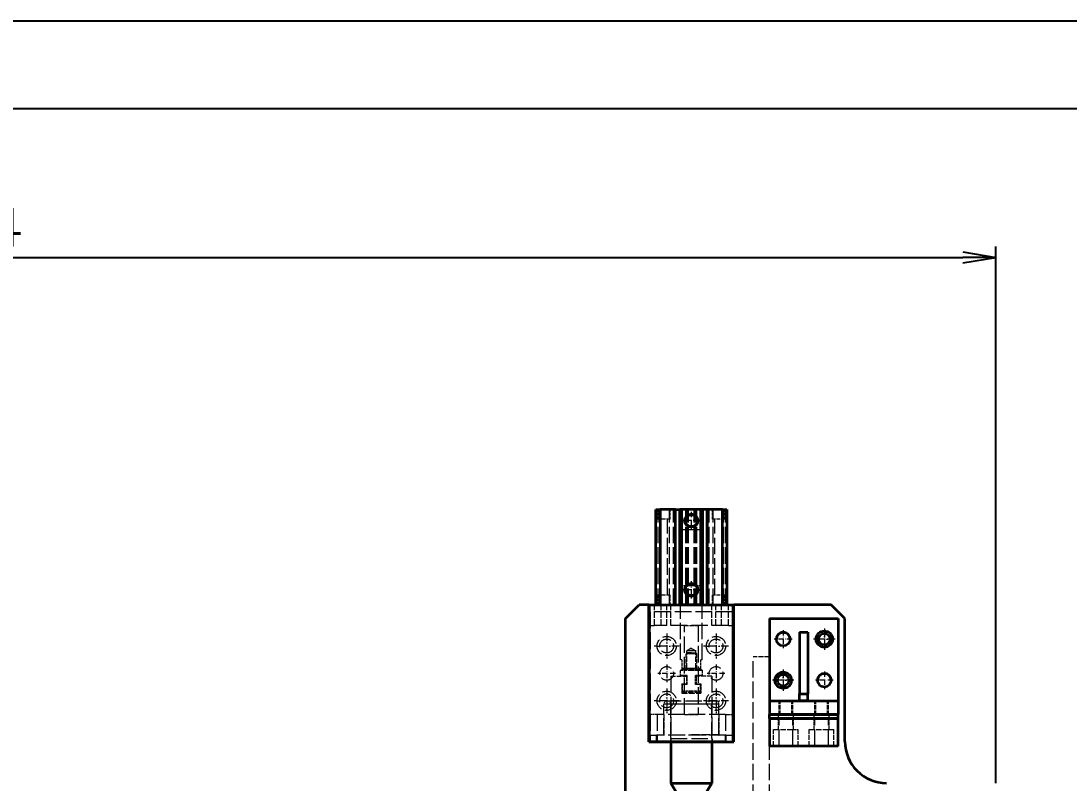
# Model space of a CAD drawing. Extents: x 0 to 18500, y -51 to 3802.
# Drawn here: x 1964 to 2728, y 3245 to 3802 of the extents above; entities that cross this region are included whole.
import ezdxf

# ---------------------------------------------------------------- set-up
doc = ezdxf.new("R2010")
doc.units = 0
doc.header["$MEASUREMENT"] = 0
for name, pattern in [('CENTER-HOKUTO', [23, 20, -1, 1, -1]), ('DASHDOT', [18.5, 12, -3, 0.5, -3]), ('DASHED', [15, 12, -3]), ('HIDDEN-HOKUTO', [3.8, 2.5, -1.3])]:
    doc.linetypes.add(name, pattern=pattern)
doc.layers.get('0').update_dxf_attribs({"linetype": 'CONTINUOUS'})
doc.layers.get('DEFPOINTS').update_dxf_attribs({"linetype": 'CONTINUOUS'})
for name, color, linetype in [('AM_7', 2, 'CENTER-HOKUTO'), ('AM_HID', 1, 'HIDDEN-HOKUTO'), ('AM_VIS', 7, 'CONTINUOUS'), ('WORD_DIM', 253, 'CONTINUOUS')]:
    doc.layers.add(name, color=color, linetype=linetype)
doc.styles.get("Standard").update_dxf_attribs({"font": 'romans.shx', "bigfont": 'bigfont.shx'})
doc.dimstyles.new('1-8', dxfattribs={"dimscale": 8, "dimtxt": 3.5, "dimasz": 3, "dimexe": 1, "dimexo": 0, "dimgap": 1, "dimtad": 3, "dimdsep": 46, "dimtxsty": 'Standard', "dimblk1": 'OPEN', "dimblk2": 'OPEN', "dimsah": 1, "dimcen": 0, "dimclrd": 256, "dimclre": 256, "dimclrt": 3, "dimadec": 0, "dimazin": 0, "dimtfac": 1, "dimtmove": 0, "dimatfit": 3, "dimldrblk": 'OPEN', "dimfxl": 0, "dimtolj": 1, "dimtzin": 0, "dimarcsym": 0})

# ---------------------------------------------------------------- blocks, each defined once
blk = doc.blocks.new('_OPEN')
at = {"color": 0}
for p, q in [((-1, 0.167), (0, 0)), ((-1, -0.167), (0, 0)), ((0, 0), (-1, 0))]:
    blk.add_line(p, q, dxfattribs=at)
blk = doc.blocks.new('*D1559')
at = {"layer": 'DEFPOINTS', "color": 0, "linetype": 'Continuous'}
for p in [(2674.63, 3629.1), (1160.63, 3245.49), (2674.63, 3245.49)]:
    blk.add_point(p, dxfattribs=at)
at = {"layer": 'WORD_DIM', "linetype": 'Continuous', "lineweight": -2}
for p, q in [((1160.63, 3245.49), (1160.63, 3637.1)), ((2674.63, 3245.49), (2674.63, 3637.1)), ((1184.63, 3629.1), (2650.63, 3629.1))]:
    blk.add_line(p, q, dxfattribs=at)
at = {"layer": 'WORD_DIM', "linetype": 'Continuous', "lineweight": -2, "xscale": 24, "yscale": 24, "zscale": 24, "rotation": 180}
blk.add_blockref('_OPEN', (1160.63, 3629.1), dxfattribs=at)
at = {"layer": 'WORD_DIM', "linetype": 'Continuous', "lineweight": -2, "xscale": 24, "yscale": 24, "zscale": 24}
blk.add_blockref('_OPEN', (2674.63, 3629.1), dxfattribs=at)
at = {"layer": 'WORD_DIM', "color": 3, "linetype": 'Continuous', "insert": (1917.63, 3651.1), "char_height": 28, "attachment_point": 5}
blk.add_mtext('\\A1;1514', dxfattribs=at)

msp = doc.modelspace()

# ---------------------------------------------------------------- linework, layer by layer
at = {"color": 7, "lineweight": 35, "ltscale": 0.083069}
msp.add_line((2426.58362, 3444.9957), (2429.90638, 3444.9957), dxfattribs=at)
at = {"color": 7, "lineweight": 35}
for p, q in [((2426.58362, 3375.4957), (2426.58362, 3444.9957)), ((2429.90638, 3444.9957), (2429.90638, 3375.4957)), ((2441.07337, 3375.4957), (2441.07337, 3444.9957)), ((2444.09339, 3375.4957), (2444.09339, 3444.9957)), ((2445.14612, 3375.4957), (2445.14612, 3444.9957)), ((2445.58338, 3375.4957), (2445.58362, 3444.9957)), ((2459.58338, 3375.49557), (2459.58362, 3444.99557)), ((2460.02088, 3375.49557), (2460.02112, 3444.99557)), ((2461.07337, 3375.49557), (2461.07337, 3444.99557)), ((2464.09339, 3375.49557), (2464.09339, 3444.99557)), ((2475.26038, 3375.49557), (2475.26062, 3444.99557)), ((2478.58362, 3444.99557), (2478.58362, 3375.49557)), ((2421.62317, 3275.4957), (2421.62317, 3375.4957)), ((2423.62317, 3375.4957), (2481.62317, 3375.49557)), ((2483.62317, 3275.49557), (2483.62317, 3375.49557)), ((2554.62513, 3375.49008), (2483.62488, 3375.4902)), ((2404.62513, 3185.4902), (2404.62513, 3365.4902)), ((2509.62513, 3365.49557), (2509.62513, 3305.49557)), ((2509.62513, 3365.49557), (2559.62513, 3365.49545)), ((2559.62513, 3365.49545), (2559.62513, 3305.49545)), ((2564.62513, 3275.76389), (2564.62513, 3365.49008)), ((2531.62513, 3355.49545), (2531.62464, 3310.49545)), ((2537.62513, 3355.49545), (2537.62464, 3310.49545)), ((2509.62464, 3305.49557), (2559.62464, 3305.49545)), ((2509.62464, 3295.49557), (2559.62464, 3295.49545)), ((2559.62464, 3295.49545), (2509.62464, 3295.49557)), ((2559.62464, 3292.49545), (2509.62464, 3292.49557)), ((2509.62464, 3292.49557), (2559.62464, 3292.49545)), ((2423.62317, 3275.4957), (2481.62317, 3275.49557)), ((2477.62317, 3275.49557), (2427.62317, 3275.4957)), ((2477.32483, 3275.49557), (2427.92469, 3275.4957)), ((2437.62464, 3275.49545), (2467.62464, 3275.49545)), ((2437.72473, 3275.49545), (2437.72473, 3245.49545)), ((2467.52454, 3275.49545), (2467.52454, 3245.49545)), ((2559.62464, 3272.49545), (2509.62464, 3272.49557)), ((2440.56995, 3245.49545), (2467.52454, 3245.49545))]:
    msp.add_line(p, q, dxfattribs=at)
at = {"color": 7, "lineweight": 35, "ltscale": 0.279175}
msp.add_line((2441.07337, 3444.9957), (2429.90638, 3444.9957), dxfattribs=at)
at = {"color": 7, "lineweight": 35, "ltscale": 0.075494}
for p, q in [((2441.07361, 3444.9957), (2444.09339, 3444.9957)), ((2464.09339, 3444.99557), (2461.07361, 3444.99557))]:
    msp.add_line(p, q, dxfattribs=at)
at = {"color": 7, "lineweight": 35, "ltscale": 0.026318}
msp.add_line((2445.14612, 3444.9957), (2444.09339, 3444.9957), dxfattribs=at)
at = {"color": 7, "lineweight": 35, "ltscale": 0.010937}
for p, q in [((2445.58362, 3444.9957), (2445.14612, 3444.9957)), ((2460.02112, 3444.99557), (2459.58362, 3444.99557))]:
    msp.add_line(p, q, dxfattribs=at)
at = {"color": 7, "lineweight": 35, "ltscale": 0.35}
for p, q in [((2459.58362, 3444.99557), (2445.58362, 3444.9957)), ((2459.58338, 3375.49557), (2445.58338, 3375.4957))]:
    msp.add_line(p, q, dxfattribs=at)
at = {"color": 7, "lineweight": 35, "ltscale": 0.026306}
msp.add_line((2461.07337, 3444.99557), (2460.02112, 3444.99557), dxfattribs=at)
at = {"color": 7, "lineweight": 35, "ltscale": 0.279181}
msp.add_line((2475.26062, 3444.99557), (2464.09339, 3444.99557), dxfattribs=at)
at = {"color": 7, "lineweight": 35, "ltscale": 0.083075}
msp.add_line((2475.26062, 3444.99557), (2478.58362, 3444.99557), dxfattribs=at)
at = {"color": 7, "lineweight": 35, "ltscale": 0.353553}
for p, q in [((2404.62513, 3365.4902), (2414.62513, 3375.4902)), ((2564.62513, 3365.49008), (2554.62513, 3375.49008))]:
    msp.add_line(p, q, dxfattribs=at)
at = {"color": 7, "lineweight": 35, "ltscale": 0.174951}
msp.add_line((2421.62317, 3375.4902), (2414.62513, 3375.4902), dxfattribs=at)
at = {"color": 7, "lineweight": 35, "ltscale": 0.05}
for p, q in [((2421.62317, 3375.4957), (2423.62317, 3375.4957)), ((2481.62317, 3375.49557), (2483.62317, 3375.49557)), ((2421.62317, 3275.4957), (2423.62317, 3275.4957)), ((2481.62317, 3275.49557), (2483.62317, 3275.49557)), ((2509.62464, 3274.49557), (2509.62464, 3272.49557)), ((2559.62464, 3272.49545), (2559.62464, 3274.49545))]:
    msp.add_line(p, q, dxfattribs=at)
at = {"color": 7, "lineweight": 35, "ltscale": 0.006256}
msp.add_line((2445.58338, 3375.4957), (2445.33313, 3375.4957), dxfattribs=at)
at = {"color": 7, "lineweight": 35, "ltscale": 0.006458}
msp.add_line((2459.84168, 3375.49557), (2459.58338, 3375.49557), dxfattribs=at)
at = {"color": 7, "lineweight": 35, "ltscale": 0.15}
for p, q in [((2531.62513, 3355.49545), (2537.62513, 3355.49545)), ((2531.62464, 3310.49545), (2537.62464, 3310.49545)), ((2537.62464, 3305.49545), (2531.62464, 3305.49545))]:
    msp.add_line(p, q, dxfattribs=at)
at = {"color": 7, "lineweight": 35, "ltscale": 0.25}
for p, q in [((2509.62464, 3305.49557), (2509.62464, 3295.49557)), ((2559.62464, 3305.49545), (2559.62464, 3295.49545))]:
    msp.add_line(p, q, dxfattribs=at)
at = {"color": 7, "lineweight": 35, "ltscale": 0.125}
for p, q in [((2531.62464, 3305.49545), (2531.62464, 3310.49545)), ((2537.62464, 3305.49545), (2537.62464, 3310.49545)), ((2427.62317, 3275.4957), (2422.62317, 3275.4957)), ((2477.62317, 3275.49557), (2482.62317, 3275.49557))]:
    msp.add_line(p, q, dxfattribs=at)
at = {"color": 7, "lineweight": 35, "ltscale": 0.075}
for p, q in [((2509.62464, 3292.49557), (2509.62464, 3295.49557)), ((2559.62464, 3292.49545), (2559.62464, 3295.49545))]:
    msp.add_line(p, q, dxfattribs=at)
at = {"color": 7, "lineweight": 35, "ltscale": 0.45}
for p, q in [((2509.62464, 3292.49557), (2509.62464, 3274.49557)), ((2559.62464, 3274.49545), (2559.62464, 3292.49545))]:
    msp.add_line(p, q, dxfattribs=at)
at = {"color": 7, "lineweight": 35, "ltscale": 0.07113}
msp.add_line((2437.72473, 3245.49545), (2440.56995, 3245.49545), dxfattribs=at)
at = {"color": 7, "lineweight": 35, "ltscale": 0.216506}
for p, q in [((2442.05481, 3237.99545), (2437.72473, 3245.49545)), ((2463.19446, 3237.99545), (2467.52454, 3245.49545))]:
    msp.add_line(p, q, dxfattribs=at)
at = {"color": 7, "lineweight": 35}
for centre, radius in [((2452.58362, 3436.99557), 4.86499), ((2452.58362, 3436.9957), 4.285), ((2452.58338, 3386.49557), 4.86499), ((2452.58338, 3386.4957), 4.285), ((2549.62513, 3350.49545), 6), ((2519.62513, 3350.49545), 5), ((2549.62513, 3350.49008), 4.188), ((2519.62513, 3320.49545), 6), ((2519.62513, 3320.49008), 4.188), ((2549.62513, 3320.49545), 5)]:
    msp.add_circle(centre, radius, dxfattribs=at)
for centre, radius, start, end in [((2519.62513, 3350.49008), 5, 359.64339868, 179.58141004), ((2549.62513, 3320.49008), 5, 359.88767462, 179.82598545), ((2594.89905, 3275.76389), 30.27382, 179.99992305, 269.99992919)]:
    msp.add_arc(centre, radius, start, end, dxfattribs=at)
at = {"layer": 'AM_7', "color": 2, "linetype": 'DASHDOT', "lineweight": 13, "ltscale": 0.316226}
for p, q in [((2452.58362, 3443.32016), (2452.58362, 3430.67111)), ((2452.58338, 3392.82016), (2452.58338, 3380.17111))]:
    msp.add_line(p, q, dxfattribs=at)
at = {"layer": 'AM_7', "color": 2, "linetype": 'DASHDOT', "lineweight": 13, "ltscale": 0.316223}
for p, q in [((2458.90784, 3436.99557), (2446.25891, 3436.99557)), ((2458.90784, 3386.49557), (2446.25891, 3386.49557))]:
    msp.add_line(p, q, dxfattribs=at)
at = {"layer": 'AM_7', "color": 2, "linetype": 'DASHDOT', "lineweight": 13, "ltscale": 0.325}
for p, q in [((2519.62513, 3356.99545), (2519.62513, 3343.99545)), ((2519.62513, 3356.99008), (2519.62513, 3343.99008)), ((2526.12513, 3350.49545), (2513.12513, 3350.49545)), ((2526.12513, 3350.49008), (2513.12513, 3350.49008)), ((2434.62586, 3331.9902), (2434.62586, 3318.9902)), ((2470.62586, 3331.9902), (2470.62586, 3318.9902)), ((2549.62513, 3326.99545), (2549.62513, 3313.99545)), ((2549.62513, 3326.99008), (2549.62513, 3313.99008)), ((2441.12586, 3325.4902), (2428.12586, 3325.4902)), ((2477.12586, 3325.4902), (2464.12586, 3325.4902)), ((2556.12513, 3320.49545), (2543.12513, 3320.49545)), ((2556.12513, 3320.49008), (2543.12513, 3320.49008))]:
    msp.add_line(p, q, dxfattribs=at)
at = {"layer": 'AM_7', "color": 2, "linetype": 'DASHDOT', "lineweight": 13, "ltscale": 0.390002}
for p, q in [((2549.62513, 3358.2955), (2549.62513, 3342.6954)), ((2557.42542, 3350.49545), (2541.82532, 3350.49545))]:
    msp.add_line(p, q, dxfattribs=at)
at = {"layer": 'AM_7', "color": 2, "linetype": 'DASHDOT', "lineweight": 13, "ltscale": 0.454999}
for p, q in [((2434.6261, 3354.59018), (2434.6261, 3336.39023)), ((2434.6261, 3314.59018), (2434.6261, 3296.39023))]:
    msp.add_line(p, q, dxfattribs=at)
at = {"layer": 'AM_7', "color": 2, "linetype": 'DASHDOT', "lineweight": 13, "ltscale": 0.455002}
for p, q in [((2470.6261, 3354.59018), (2470.6261, 3336.39011)), ((2470.6261, 3314.59018), (2470.6261, 3296.39011))]:
    msp.add_line(p, q, dxfattribs=at)
at = {"layer": 'AM_7', "color": 2, "linetype": 'DASHDOT', "lineweight": 13, "ltscale": 0.272217}
for p, q in [((2555.06946, 3350.49008), (2544.18079, 3350.49008)), ((2525.06946, 3320.49008), (2514.18079, 3320.49008))]:
    msp.add_line(p, q, dxfattribs=at)
at = {"layer": 'AM_7', "color": 2, "linetype": 'DASHDOT', "lineweight": 13, "ltscale": 0.27222}
for p, q in [((2549.62513, 3355.93442), (2549.62513, 3345.04562)), ((2519.62513, 3325.93454), (2519.62513, 3315.04575))]:
    msp.add_line(p, q, dxfattribs=at)
at = {"layer": 'AM_7', "color": 2, "linetype": 'DASHDOT', "lineweight": 13, "ltscale": 0.455005}
for p, q in [((2443.7262, 3345.4902), (2425.526, 3345.4902)), ((2479.7262, 3345.4902), (2461.526, 3345.4902)), ((2443.7262, 3305.4902), (2425.526, 3305.4902)), ((2479.7262, 3305.4902), (2461.526, 3305.4902))]:
    msp.add_line(p, q, dxfattribs=at)
at = {"layer": 'AM_7', "color": 2, "linetype": 'DASHDOT', "lineweight": 13, "ltscale": 0.389999}
msp.add_line((2519.62513, 3328.2955), (2519.62513, 3312.69553), dxfattribs=at)
at = {"layer": 'AM_7', "color": 2, "linetype": 'DASHDOT', "lineweight": 13, "ltscale": 0.389996}
msp.add_line((2527.42517, 3320.49545), (2511.82532, 3320.49545), dxfattribs=at)
at = {"layer": 'AM_HID', "color": 1, "linetype": 'DASHED', "lineweight": 13}
for p, q in [((2427.58362, 3375.4957), (2427.58362, 3444.9957)), ((2429.08362, 3375.4957), (2429.08362, 3444.9957)), ((2429.58362, 3375.4957), (2429.58362, 3444.9957)), ((2429.90686, 3375.49557), (2429.90686, 3444.99557)), ((2436.55408, 3375.49557), (2436.55432, 3444.99557)), ((2439.55408, 3375.49557), (2439.55432, 3444.99557)), ((2440.48352, 3444.9957), (2440.48352, 3375.4957)), ((2444.68372, 3444.9957), (2444.68347, 3375.4957)), ((2448.58387, 3375.49557), (2448.58411, 3444.99557)), ((2449.58387, 3375.49557), (2449.58411, 3444.99557)), ((2450.58387, 3375.49557), (2450.58411, 3444.99557)), ((2454.58387, 3375.49557), (2454.58411, 3444.99557)), ((2455.58387, 3375.49557), (2455.58411, 3444.99557)), ((2456.58387, 3375.49557), (2456.58411, 3444.99557)), ((2460.48352, 3444.99557), (2460.48352, 3375.49557)), ((2464.68372, 3444.99557), (2464.68347, 3375.49557)), ((2465.61365, 3375.49557), (2465.61389, 3444.99557)), ((2468.61365, 3375.49557), (2468.61389, 3444.99557)), ((2475.26111, 3444.99557), (2475.26087, 3375.49557)), ((2475.58362, 3375.49557), (2475.58362, 3444.99557)), ((2476.08362, 3375.49557), (2476.08362, 3444.99557)), ((2477.58362, 3375.49557), (2477.58362, 3444.99557)), ((2429.83362, 3382.4957), (2429.83362, 3437.9957)), ((2429.83387, 3382.4957), (2429.83387, 3437.9957)), ((2435.33362, 3382.4957), (2435.33362, 3437.9957)), ((2435.33387, 3382.49557), (2435.33387, 3437.99557)), ((2469.83362, 3382.49557), (2469.83362, 3437.99557)), ((2469.83387, 3382.49557), (2469.83387, 3437.99557)), ((2475.33362, 3382.49557), (2475.33362, 3437.99557)), ((2475.33387, 3382.49557), (2475.33387, 3437.99557)), ((2444.38391, 3430.49557), (2444.38367, 3375.49557)), ((2460.78382, 3430.49557), (2460.78382, 3375.49557)), ((2444.58362, 3335.3956), (2444.58362, 3389.49557)), ((2460.58362, 3335.3956), (2460.58362, 3389.49557)), ((2422.62317, 3275.4957), (2422.62317, 3375.4957)), ((2479.62317, 3375.49557), (2425.62317, 3375.4957)), ((2482.62317, 3275.49557), (2482.62317, 3375.49557)), ((2422.62586, 3370.49557), (2422.62561, 3280.49557)), ((2482.62586, 3370.49557), (2422.62586, 3370.49557)), ((2482.62561, 3280.49557), (2482.62586, 3370.49557)), ((2479.62317, 3360.49557), (2425.62317, 3360.4957)), ((2447.62537, 3295.49557), (2447.62561, 3360.49557)), ((2457.62561, 3360.49557), (2457.62537, 3295.49557)), ((2497.62513, 3217.49008), (2497.62513, 3337.49008)), ((2437.62464, 3323.49545), (2437.62464, 3275.49545)), ((2467.62464, 3323.49545), (2467.62464, 3275.49545)), ((2432.62464, 3280.79562), (2432.62464, 3302.99557)), ((2472.62464, 3302.99557), (2432.62464, 3302.99557)), ((2472.62464, 3302.99557), (2432.62464, 3302.99557)), ((2433.29456, 3305.49557), (2471.95471, 3305.49557)), ((2437.62464, 3277.99557), (2437.62464, 3302.99557)), ((2467.62464, 3302.99557), (2437.62464, 3302.99557)), ((2467.62464, 3302.99557), (2437.62464, 3302.99557)), ((2467.62464, 3277.99557), (2467.62464, 3302.99557)), ((2472.62464, 3280.79562), (2472.62464, 3302.99557)), ((2509.62513, 3305.49557), (2559.62513, 3305.49545)), ((2422.62317, 3295.4957), (2422.62317, 3275.4957)), ((2477.62317, 3295.49557), (2427.62317, 3295.4957)), ((2427.62317, 3295.4957), (2427.62317, 3275.4957)), ((2477.62317, 3295.49557), (2477.62317, 3275.49557)), ((2482.62317, 3295.49557), (2482.62317, 3275.49557)), ((2516.62513, 3272.49557), (2516.62513, 3292.49557)), ((2526.62513, 3272.49545), (2526.62513, 3292.49545)), ((2542.62464, 3272.49545), (2542.62488, 3292.49545)), ((2552.62464, 3272.49545), (2552.62488, 3292.49545)), ((2477.62464, 3280.49557), (2427.62464, 3280.4957)), ((2478.12464, 3280.49557), (2430.24622, 3280.4957)), ((2477.62464, 3275.7955), (2427.62464, 3275.79562)), ((2477.62464, 3275.7955), (2427.62464, 3275.79562)), ((2437.62464, 3277.99557), (2467.62464, 3277.99557)), ((2437.62464, 3277.99557), (2467.62464, 3277.99557)), ((2509.62513, 3217.49008), (2509.62513, 3272.49557)), ((2437.72473, 3245.49545), (2467.52454, 3245.49545))]:
    msp.add_line(p, q, dxfattribs=at)
at = {"layer": 'AM_HID', "color": 1, "linetype": 'DASHED', "lineweight": 13, "ltscale": 0.175}
for p, q in [((2428.08362, 3437.9957), (2428.08362, 3444.9957)), ((2428.08387, 3437.9957), (2428.08387, 3444.9957)), ((2437.08362, 3437.9957), (2437.08362, 3444.9957)), ((2437.08387, 3437.99557), (2437.08387, 3444.99557)), ((2468.08362, 3437.99557), (2468.08362, 3444.99557)), ((2468.08387, 3437.99557), (2468.08387, 3444.99557)), ((2477.08362, 3437.99557), (2477.08362, 3444.99557)), ((2477.08387, 3437.99557), (2477.08387, 3444.99557)), ((2428.08362, 3375.4957), (2428.08362, 3382.4957)), ((2428.08387, 3375.4957), (2428.08387, 3382.4957)), ((2437.08362, 3375.4957), (2437.08362, 3382.4957)), ((2437.08387, 3375.49557), (2437.08387, 3382.49557)), ((2468.08362, 3375.49557), (2468.08362, 3382.49557)), ((2468.08387, 3375.49557), (2468.08387, 3382.49557)), ((2477.08362, 3375.49557), (2477.08362, 3382.49557)), ((2477.08387, 3375.49557), (2477.08387, 3382.49557)), ((2452.58362, 3328.99557), (2445.58362, 3328.99557)), ((2452.58362, 3328.99557), (2445.58362, 3328.99557)), ((2445.58362, 3328.49557), (2452.58362, 3328.49557)), ((2445.62464, 3328.49557), (2452.62464, 3328.49557)), ((2459.58362, 3328.99557), (2452.58362, 3328.99557)), ((2459.58362, 3328.99557), (2452.58362, 3328.99557)), ((2452.58362, 3328.49557), (2459.58362, 3328.49557)), ((2452.62464, 3328.49557), (2459.62464, 3328.49557)), ((2445.62439, 3317.99545), (2445.62439, 3310.99545)), ((2459.62439, 3317.99545), (2459.62439, 3310.99545))]:
    msp.add_line(p, q, dxfattribs=at)
at = {"layer": 'AM_HID', "color": 1, "linetype": 'DASHED', "lineweight": 13, "ltscale": 0.225}
for p, q in [((2437.08362, 3437.9957), (2428.08362, 3437.9957)), ((2477.08362, 3437.99557), (2468.08362, 3437.99557)), ((2437.08362, 3382.4957), (2428.08362, 3382.4957)), ((2477.08362, 3382.49557), (2468.08362, 3382.49557))]:
    msp.add_line(p, q, dxfattribs=at)
at = {"layer": 'AM_HID', "color": 1, "linetype": 'DASHED', "lineweight": 13, "ltscale": 0.409998}
msp.add_line((2444.38391, 3430.49557), (2460.78382, 3430.49557), dxfattribs=at)
at = {"layer": 'AM_HID', "color": 1, "linetype": 'DASHED', "lineweight": 13, "ltscale": 0.2}
for p, q in [((2452.58362, 3389.49557), (2444.58362, 3389.49557)), ((2460.58362, 3389.49557), (2452.58362, 3389.49557)), ((2452.62464, 3327.49557), (2444.62464, 3327.49557)), ((2460.62464, 3327.49557), (2452.62464, 3327.49557)), ((2516.12488, 3284.49557), (2516.12488, 3292.49557)), ((2527.12488, 3284.49545), (2527.12488, 3292.49545)), ((2542.12513, 3284.49545), (2542.12513, 3292.49545)), ((2553.12513, 3284.49545), (2553.12513, 3292.49545))]:
    msp.add_line(p, q, dxfattribs=at)
at = {"layer": 'AM_HID', "color": 1, "linetype": 'DASHED', "lineweight": 13, "ltscale": 0.375}
for p, q in [((2422.62317, 3360.4957), (2422.62317, 3375.4957)), ((2425.62317, 3360.4957), (2425.62317, 3375.4957)), ((2430.55725, 3360.4957), (2430.55725, 3375.4957)), ((2430.55823, 3360.49557), (2430.55823, 3375.49557)), ((2434.69153, 3360.4957), (2434.69153, 3375.4957)), ((2434.69226, 3360.49557), (2434.69226, 3375.49557)), ((2437.62464, 3360.49557), (2437.62488, 3375.49557)), ((2467.62464, 3360.49557), (2467.62488, 3375.49557)), ((2470.55725, 3360.49557), (2470.55725, 3375.49557)), ((2470.55823, 3360.49557), (2470.55823, 3375.49557)), ((2474.69153, 3360.49557), (2474.69153, 3375.49557)), ((2474.69226, 3360.49557), (2474.69226, 3375.49557)), ((2479.62317, 3360.49557), (2479.62317, 3375.49557)), ((2482.62317, 3360.49557), (2482.62317, 3375.49557)), ((2432.62366, 3295.4957), (2432.62366, 3280.4957)), ((2472.62366, 3295.49557), (2472.62366, 3280.49557))]:
    msp.add_line(p, q, dxfattribs=at)
at = {"layer": 'AM_HID', "color": 1, "linetype": 'DASHED', "lineweight": 13, "ltscale": 0.075}
for p, q in [((2422.62317, 3375.4957), (2425.62317, 3375.4957)), ((2479.62317, 3375.49557), (2482.62317, 3375.49557)), ((2422.62317, 3360.4957), (2425.62317, 3360.4957)), ((2479.62317, 3360.49557), (2482.62317, 3360.49557)), ((2516.12488, 3292.49557), (2516.12488, 3295.49557)), ((2527.12488, 3292.49545), (2527.12488, 3295.49545)), ((2542.12488, 3292.49545), (2542.12488, 3295.49545)), ((2553.12488, 3292.49545), (2553.12488, 3295.49545))]:
    msp.add_line(p, q, dxfattribs=at)
at = {"layer": 'AM_HID', "color": 1, "linetype": 'DASHED', "lineweight": 13, "ltscale": 0.083069}
msp.add_line((2426.58362, 3375.4957), (2429.90638, 3375.4957), dxfattribs=at)
at = {"layer": 'AM_HID', "color": 1, "linetype": 'DASHED', "lineweight": 13, "ltscale": 0.279175}
for p, q in [((2441.07337, 3375.4957), (2429.90638, 3375.4957)), ((2475.26038, 3375.49557), (2464.09339, 3375.49557))]:
    msp.add_line(p, q, dxfattribs=at)
at = {"layer": 'AM_HID', "color": 1, "linetype": 'DASHED', "lineweight": 13, "ltscale": 0.0755}
for p, q in [((2441.07337, 3375.4957), (2444.09339, 3375.4957)), ((2464.09339, 3375.49557), (2461.07337, 3375.49557))]:
    msp.add_line(p, q, dxfattribs=at)
at = {"layer": 'AM_HID', "color": 1, "linetype": 'DASHED', "lineweight": 13, "ltscale": 0.026318}
msp.add_line((2445.14612, 3375.4957), (2444.09339, 3375.4957), dxfattribs=at)
at = {"layer": 'AM_HID', "color": 1, "linetype": 'DASHED', "lineweight": 13, "ltscale": 0.004675}
msp.add_line((2445.33313, 3375.4957), (2445.14612, 3375.4957), dxfattribs=at)
at = {"layer": 'AM_HID', "color": 1, "linetype": 'DASHED', "lineweight": 13, "ltscale": 0.00448}
msp.add_line((2460.02088, 3375.49557), (2459.84168, 3375.49557), dxfattribs=at)
at = {"layer": 'AM_HID', "color": 1, "linetype": 'DASHED', "lineweight": 13, "ltscale": 0.026312}
msp.add_line((2461.07337, 3375.49557), (2460.02088, 3375.49557), dxfattribs=at)
at = {"layer": 'AM_HID', "color": 1, "linetype": 'DASHED', "lineweight": 13, "ltscale": 0.083081}
msp.add_line((2475.26038, 3375.49557), (2478.58362, 3375.49557), dxfattribs=at)
at = {"layer": 'AM_HID', "color": 1, "linetype": 'DASHED', "lineweight": 13, "ltscale": 0.025}
for p, q in [((2421.62464, 3371.4957), (2422.62464, 3371.4957)), ((2421.62464, 3364.4957), (2422.62464, 3364.4957)), ((2483.62464, 3371.49557), (2482.62464, 3371.49557)), ((2483.62464, 3364.49557), (2482.62464, 3364.49557)), ((2445.58362, 3335.3956), (2444.58362, 3335.3956)), ((2460.58362, 3335.3956), (2459.58362, 3335.3956)), ((2446.12464, 3312.49557), (2446.12464, 3311.49557)), ((2459.12464, 3312.49557), (2459.12464, 3311.49557)), ((2421.62464, 3288.9957), (2422.62464, 3288.9957)), ((2483.62464, 3288.99557), (2482.62464, 3288.99557)), ((2421.62439, 3281.9957), (2422.62439, 3281.9957)), ((2483.62439, 3281.99557), (2482.62439, 3281.99557))]:
    msp.add_line(p, q, dxfattribs=at)
at = {"layer": 'AM_HID', "color": 1, "linetype": 'DASHED', "lineweight": 13, "ltscale": 0.25}
for p, q in [((2447.62561, 3360.49557), (2457.62561, 3360.49557)), ((2516.62513, 3295.49557), (2516.62513, 3305.49557)), ((2517.43689, 3295.49557), (2517.43689, 3305.49557)), ((2525.81287, 3295.49545), (2525.81287, 3305.49545)), ((2526.62513, 3295.49545), (2526.62513, 3305.49545)), ((2542.62488, 3295.49545), (2542.62488, 3305.49545)), ((2543.43714, 3295.49545), (2543.43714, 3305.49545)), ((2551.81311, 3295.49545), (2551.81311, 3305.49545)), ((2552.62488, 3295.49545), (2552.62488, 3305.49545)), ((2447.62537, 3295.49557), (2457.62537, 3295.49557))]:
    msp.add_line(p, q, dxfattribs=at)
at = {"layer": 'AM_HID', "color": 1, "linetype": 'DASHED', "lineweight": 13, "ltscale": 0.318375}
for p, q in [((2449.34851, 3329.26059), (2449.34876, 3341.99557)), ((2455.81848, 3329.26059), (2455.81848, 3341.99557))]:
    msp.add_line(p, q, dxfattribs=at)
at = {"layer": 'AM_HID', "color": 1, "linetype": 'DASHED', "lineweight": 13, "ltscale": 0.093384}
for q in [(2449.34876, 3341.99557), (2455.81848, 3341.99557)]:
    msp.add_line((2452.58362, 3343.86337), q, dxfattribs=at)
at = {"layer": 'AM_HID', "color": 1, "linetype": 'DASHED', "lineweight": 13, "ltscale": 0.080872}
for p, q in [((2452.58362, 3341.99557), (2449.34876, 3341.99557)), ((2455.81848, 3341.99557), (2452.58362, 3341.99557)), ((2452.58362, 3329.26059), (2455.81848, 3329.26059))]:
    msp.add_line(p, q, dxfattribs=at)
at = {"layer": 'AM_HID', "color": 1, "linetype": 'DASHED', "lineweight": 13, "ltscale": 0.160001}
for p, q in [((2445.58362, 3335.3956), (2445.58362, 3328.99557)), ((2459.58362, 3328.99557), (2459.58362, 3335.3956))]:
    msp.add_line(p, q, dxfattribs=at)
at = {"layer": 'AM_HID', "color": 1, "linetype": 'DASHED', "lineweight": 13, "ltscale": 0.028284}
for p, q in [((2449.5448, 3340.49557), (2448.74475, 3339.69565)), ((2455.70471, 3340.49557), (2456.50476, 3339.69565))]:
    msp.add_line(p, q, dxfattribs=at)
at = {"layer": 'AM_HID', "color": 1, "linetype": 'DASHED', "lineweight": 13, "ltscale": 0.096997}
for p, q in [((2452.62464, 3339.69565), (2448.74475, 3339.69565)), ((2456.50476, 3339.69565), (2452.62488, 3339.69565))]:
    msp.add_line(p, q, dxfattribs=at)
at = {"layer": 'AM_HID', "color": 1, "linetype": 'DASHED', "lineweight": 13, "ltscale": 0.097003}
for p, q in [((2452.62488, 3339.69565), (2448.74475, 3339.69565)), ((2456.50476, 3339.69565), (2452.62464, 3339.69565))]:
    msp.add_line(p, q, dxfattribs=at)
at = {"layer": 'AM_HID', "color": 1, "linetype": 'DASHED', "lineweight": 13, "ltscale": 0.280002}
for p, q in [((2448.74475, 3328.49557), (2448.74475, 3339.69565)), ((2456.50476, 3328.49557), (2456.50476, 3339.69565))]:
    msp.add_line(p, q, dxfattribs=at)
at = {"layer": 'AM_HID', "color": 1, "linetype": 'DASHED', "lineweight": 13, "ltscale": 0.076996}
msp.add_line((2452.62464, 3340.49557), (2449.5448, 3340.49557), dxfattribs=at)
at = {"layer": 'AM_HID', "color": 1, "linetype": 'DASHED', "lineweight": 13, "ltscale": 0.077002}
msp.add_line((2452.62464, 3340.49557), (2455.70471, 3340.49557), dxfattribs=at)
at = {"layer": 'AM_HID', "color": 1, "linetype": 'DASHED', "lineweight": 13, "ltscale": 0.3}
for p, q in [((2509.62513, 3337.49008), (2497.62513, 3337.49008)), ((2512.62464, 3272.49557), (2512.62488, 3284.49557)), ((2530.62464, 3272.49545), (2530.62488, 3284.49545)), ((2538.62513, 3272.49545), (2538.62513, 3284.49545)), ((2556.62513, 3272.49545), (2556.62513, 3284.49545))]:
    msp.add_line(p, q, dxfattribs=at)
at = {"layer": 'AM_HID', "color": 1, "linetype": 'DASHED', "lineweight": 13, "ltscale": 0.035355}
for p, q in [((2445.62464, 3328.49557), (2444.62464, 3327.49557)), ((2459.62464, 3328.49557), (2460.62464, 3327.49557))]:
    msp.add_line(p, q, dxfattribs=at)
at = {"layer": 'AM_HID', "color": 1, "linetype": 'DASHED', "lineweight": 13, "ltscale": 0.200006}
msp.add_line((2452.62488, 3327.49557), (2444.62464, 3327.49557), dxfattribs=at)
at = {"layer": 'AM_HID', "color": 1, "linetype": 'DASHED', "lineweight": 13, "ltscale": 0.0875}
for p, q in [((2444.62464, 3323.99557), (2444.62464, 3327.49557)), ((2460.62464, 3323.99557), (2460.62464, 3327.49557)), ((2445.62439, 3317.99545), (2449.12439, 3317.99545)), ((2449.62464, 3317.49557), (2446.12464, 3317.49557)), ((2459.12464, 3317.49557), (2455.62464, 3317.49557)), ((2456.12439, 3317.99545), (2459.62439, 3317.99545))]:
    msp.add_line(p, q, dxfattribs=at)
at = {"layer": 'AM_HID', "color": 1, "linetype": 'DASHED', "lineweight": 13, "ltscale": 0.0125}
for p, q in [((2445.58362, 3328.99557), (2445.58362, 3328.49557)), ((2459.58362, 3328.49557), (2459.58362, 3328.99557))]:
    msp.add_line(p, q, dxfattribs=at)
at = {"layer": 'AM_HID', "color": 1, "linetype": 'DASHED', "lineweight": 13, "ltscale": 0.027045}
msp.add_line((2449.34851, 3329.26059), (2448.58362, 3328.49557), dxfattribs=at)
at = {"layer": 'AM_HID', "color": 1, "linetype": 'DASHED', "lineweight": 13, "ltscale": 0.080878}
msp.add_line((2449.34851, 3329.26059), (2452.58362, 3329.26059), dxfattribs=at)
at = {"layer": 'AM_HID', "color": 1, "linetype": 'DASHED', "lineweight": 13, "ltscale": 0.199994}
msp.add_line((2460.62464, 3327.49557), (2452.62488, 3327.49557), dxfattribs=at)
at = {"layer": 'AM_HID', "color": 1, "linetype": 'DASHED', "lineweight": 13, "ltscale": 0.02705}
msp.add_line((2455.81848, 3329.26059), (2456.58362, 3328.49557), dxfattribs=at)
at = {"layer": 'AM_HID', "color": 1, "linetype": 'DASHED', "lineweight": 13, "ltscale": 0.287494}
msp.add_line((2437.62464, 3323.49545), (2449.12439, 3323.49545), dxfattribs=at)
at = {"layer": 'AM_HID', "color": 1, "linetype": 'DASHED', "lineweight": 13, "ltscale": 0.125}
for p, q in [((2449.62464, 3323.99557), (2444.62464, 3323.99557)), ((2460.62464, 3323.99557), (2455.62464, 3323.99557)), ((2446.12464, 3312.49557), (2446.12464, 3317.49557)), ((2459.12464, 3317.49557), (2459.12464, 3312.49557)), ((2427.62317, 3295.4957), (2422.62317, 3295.4957)), ((2477.62317, 3295.49557), (2482.62317, 3295.49557)), ((2427.12464, 3275.4957), (2427.12464, 3280.4957)), ((2478.12464, 3275.49557), (2478.12464, 3280.49557))]:
    msp.add_line(p, q, dxfattribs=at)
at = {"layer": 'AM_HID', "color": 1, "linetype": 'DASHED', "lineweight": 13, "ltscale": 0.1375}
for p, q in [((2449.12439, 3323.49545), (2449.12439, 3317.99545)), ((2456.12439, 3323.49545), (2456.12439, 3317.99545))]:
    msp.add_line(p, q, dxfattribs=at)
at = {"layer": 'AM_HID', "color": 1, "linetype": 'DASHED', "lineweight": 13, "ltscale": 0.1625}
for p, q in [((2449.62464, 3317.49557), (2449.62464, 3323.99557)), ((2455.62464, 3317.49557), (2455.62464, 3323.99557)), ((2452.62464, 3312.49557), (2446.12464, 3312.49557)), ((2452.62488, 3312.49557), (2446.12488, 3312.49557)), ((2459.12464, 3312.49557), (2452.62464, 3312.49557)), ((2459.12488, 3312.49557), (2452.62488, 3312.49557))]:
    msp.add_line(p, q, dxfattribs=at)
at = {"layer": 'AM_HID', "color": 1, "linetype": 'DASHED', "lineweight": 13, "ltscale": 0.287506}
msp.add_line((2467.62464, 3323.49545), (2456.12439, 3323.49545), dxfattribs=at)
at = {"layer": 'AM_HID', "color": 1, "linetype": 'DASHED', "lineweight": 13, "ltscale": 0.35}
msp.add_line((2445.62439, 3310.99545), (2459.62439, 3310.99545), dxfattribs=at)
at = {"layer": 'AM_HID', "color": 1, "linetype": 'DASHED', "lineweight": 13, "ltscale": 0.325}
msp.add_line((2459.12464, 3311.49557), (2446.12464, 3311.49557), dxfattribs=at)
at = {"layer": 'AM_HID', "color": 1, "linetype": 'DASHED', "lineweight": 13, "ltscale": 0.064705}
for p, q in [((2433.29456, 3305.49557), (2432.62464, 3302.99557)), ((2471.95471, 3305.49557), (2472.62464, 3302.99557))]:
    msp.add_line(p, q, dxfattribs=at)
at = {"layer": 'AM_HID', "color": 1, "linetype": 'DASHED', "lineweight": 13, "ltscale": 0.063464}
msp.add_line((2437.62464, 3302.99557), (2437.18396, 3305.49557), dxfattribs=at)
at = {"layer": 'AM_HID', "color": 1, "linetype": 'DASHED', "lineweight": 13, "ltscale": 0.063465}
msp.add_line((2467.62464, 3302.99557), (2468.06555, 3305.49557), dxfattribs=at)
at = {"layer": 'AM_HID', "color": 1, "linetype": 'DASHED', "lineweight": 13, "ltscale": 0.112476}
msp.add_line((2422.62561, 3280.49557), (2427.12464, 3280.49557), dxfattribs=at)
at = {"layer": 'AM_HID', "color": 1, "linetype": 'DASHED', "lineweight": 13, "ltscale": 0.07804}
msp.add_line((2430.24622, 3280.4957), (2427.12464, 3280.4957), dxfattribs=at)
at = {"layer": 'AM_HID', "color": 1, "linetype": 'DASHED', "lineweight": 13, "ltscale": 0.117502}
for p, q in [((2427.62464, 3275.79562), (2427.62464, 3280.4957)), ((2477.62464, 3275.7955), (2477.62464, 3280.49557))]:
    msp.add_line(p, q, dxfattribs=at)
at = {"layer": 'AM_HID', "color": 1, "linetype": 'DASHED', "lineweight": 13, "ltscale": 0.007501}
msp.add_line((2452.62513, 3280.79562), (2452.62513, 3280.49557), dxfattribs=at)
at = {"layer": 'AM_HID', "color": 1, "linetype": 'DASHED', "lineweight": 13, "ltscale": 0.499988}
msp.add_line((2452.62513, 3280.79562), (2472.62464, 3280.79562), dxfattribs=at)
at = {"layer": 'AM_HID', "color": 1, "linetype": 'DASHED', "lineweight": 13, "ltscale": 0.112524}
msp.add_line((2478.12464, 3280.49557), (2482.62561, 3280.49557), dxfattribs=at)
at = {"layer": 'AM_HID', "color": 1, "linetype": 'DASHED', "lineweight": 13, "ltscale": 0.332867}
for p, q in [((2512.62488, 3284.49557), (2525.93958, 3284.49545)), ((2538.62513, 3284.49545), (2551.93982, 3284.49545))]:
    msp.add_line(p, q, dxfattribs=at)
at = {"layer": 'AM_HID', "color": 1, "linetype": 'DASHED', "lineweight": 13, "ltscale": 0.117133}
for p, q in [((2525.93958, 3284.49545), (2530.62488, 3284.49545)), ((2551.93982, 3284.49545), (2556.62513, 3284.49545))]:
    msp.add_line(p, q, dxfattribs=at)
at = {"layer": 'AM_HID', "color": 1, "linetype": 'DASHED', "lineweight": 13, "ltscale": 0.010606}
msp.add_line((2427.92469, 3275.4957), (2427.62464, 3275.79562), dxfattribs=at)
at = {"layer": 'AM_HID', "color": 1, "linetype": 'DASHED', "lineweight": 13, "ltscale": 0.042484}
msp.add_line((2437.62464, 3277.99557), (2437.32971, 3276.32199), dxfattribs=at)
at = {"layer": 'AM_HID', "color": 1, "linetype": 'DASHED', "lineweight": 13, "ltscale": 0.042488}
msp.add_line((2467.62464, 3277.99557), (2467.9198, 3276.32187), dxfattribs=at)
at = {"layer": 'AM_HID', "color": 1, "linetype": 'DASHED', "lineweight": 13, "ltscale": 0.010602}
msp.add_line((2477.32483, 3275.49557), (2477.62464, 3275.7955), dxfattribs=at)
at = {"layer": 'AM_HID', "color": 1, "linetype": 'DASHED', "lineweight": 13}
msp.add_lwpolyline([(2432.62464, 3280.79562), (2432.55139, 3280.59921), (2432.36731, 3280.49863), (2432.36585, 3280.49838), (2432.36731, 3280.49643), (2432.37195, 3280.49557)], dxfattribs=at)
for centre, radius in [((2434.6261, 3345.4902), 7), ((2434.62586, 3345.49557), 5.053), ((2470.6261, 3345.4902), 7), ((2470.62586, 3345.49557), 5.053), ((2434.62586, 3325.49557), 5), ((2434.62586, 3325.4902), 5), ((2470.62586, 3325.49557), 5), ((2470.62586, 3325.4902), 5), ((2434.6261, 3305.4902), 7), ((2434.62561, 3305.49557), 5.053), ((2470.6261, 3305.4902), 7), ((2470.62561, 3305.49557), 5.053)]:
    msp.add_circle(centre, radius, dxfattribs=at)
for centre, radius, start, end in [((2519.62513, 3350.49008), 5, 179.58141004, 359.64339868), ((2549.62513, 3320.49008), 5, 179.82598545, 359.88767462), ((2472.92469, 3280.79562), 0.3, 180.00000865, 269.88904107), ((2436.34388, 3276.49643), 1.00124, 272.22849698, 349.9633845), ((2468.90564, 3276.49643), 1.00124, 190.03652084, 267.7683493)]:
    msp.add_arc(centre, radius, start, end, dxfattribs=at)
at = {"layer": 'AM_VIS', "linetype": 'Continuous'}
msp.add_line((160, 3737.6), (5318.4, 3737.6), dxfattribs=at)
at = {"layer": 'WORD_DIM', "linetype": 'Continuous'}
msp.add_line((0, 3801.6), (5382.4, 3801.6), dxfattribs=at)

# ---------------------------------------------------------------- dimensions: what is measured, and where the dimension line sits
dim = msp.add_linear_dim(base=(2674.62513, 3629.09808), p1=(1160.625, 3245.49179), p2=(2674.62513, 3245.48996), dimstyle='1-8', dxfattribs=at)
dim.commit()
dim.dimension.update_dxf_attribs({"geometry": '*D1559', "text_midpoint": (1917.62506, 3651.09808)})

doc.saveas('drawing.dxf')
